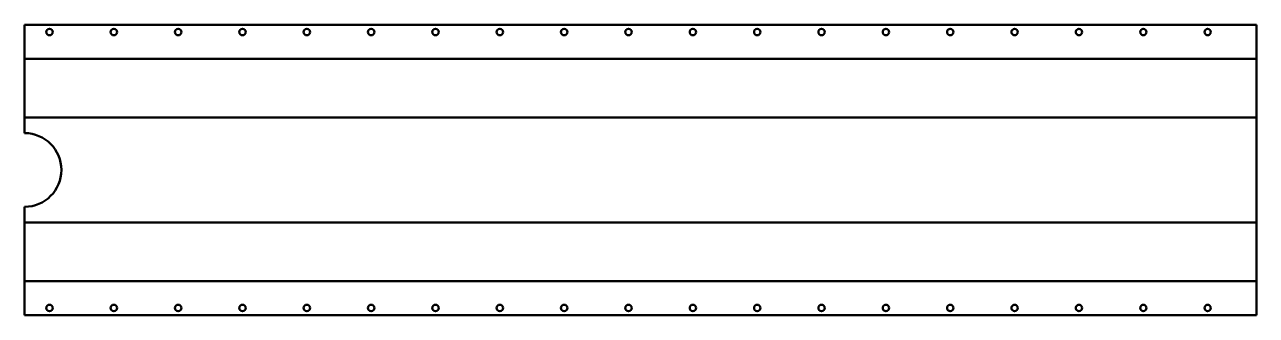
# Model space of a CAD drawing. Header units: millimetres. Extents: x 0 to 1340, y 0 to 316.
import ezdxf

# ---------------------------------------------------------------- set-up
doc = ezdxf.new("R2010")
doc.units = ezdxf.units.MM
for name, color, linetype, lineweight in [('IV_BEND', 250, 'Continuous', 50), ('IV_BEND_DOWN', 250, 'Continuous', 50), ('IV_INTERIOR_PROFILES', 7, 'Continuous', 50), ('IV_OUTER_PROFILE', 7, 'Continuous', 50)]:
    doc.layers.add(name, color=color, linetype=linetype, lineweight=lineweight)

msp = doc.modelspace()

# ---------------------------------------------------------------- linework, layer by layer
at = {"layer": 'IV_BEND'}
for p, q in [((0, 214.8), (1340, 214.8)), ((1340, 100.9), (0, 100.9))]:
    msp.add_line(p, q, dxfattribs=at)
at = {"layer": 'IV_BEND_DOWN'}
for p, q in [((1340, 278.7), (0, 278.7)), ((0, 37), (1340, 37))]:
    msp.add_line(p, q, dxfattribs=at)
at = {"layer": 'IV_INTERIOR_PROFILES'}
for centre in [(27, 307.7), (97, 307.7), (167, 307.7), (237, 307.7), (307, 307.7), (377, 307.7), (447, 307.7), (517, 307.7), (587, 307.7), (657, 307.7), (727, 307.7), (797, 307.7), (867, 307.7), (937, 307.7), (1007, 307.7), (1077, 307.7), (1147, 307.7), (1217, 307.7), (1287, 307.7), (27, 8), (97, 8), (167, 8), (237, 8), (307, 8), (377, 8), (447, 8), (517, 8), (587, 8), (657, 8), (727, 8), (797, 8), (867, 8), (937, 8), (1007, 8), (1077, 8), (1147, 8), (1217, 8), (1287, 8)]:
    msp.add_circle(centre, 3.5, dxfattribs=at)
at = {"layer": 'IV_OUTER_PROFILE'}
for p, q in [((0, 197.9), (0, 315.7)), ((0, 315.7), (1340, 315.7)), ((1340, 315.7), (1340, 0)), ((0, 0), (0, 117.9)), ((0, 0), (1340, 0))]:
    msp.add_line(p, q, dxfattribs=at)
msp.add_arc((0, 157.9), 40, 270, 90, dxfattribs=at)

doc.saveas('drawing.dxf')
